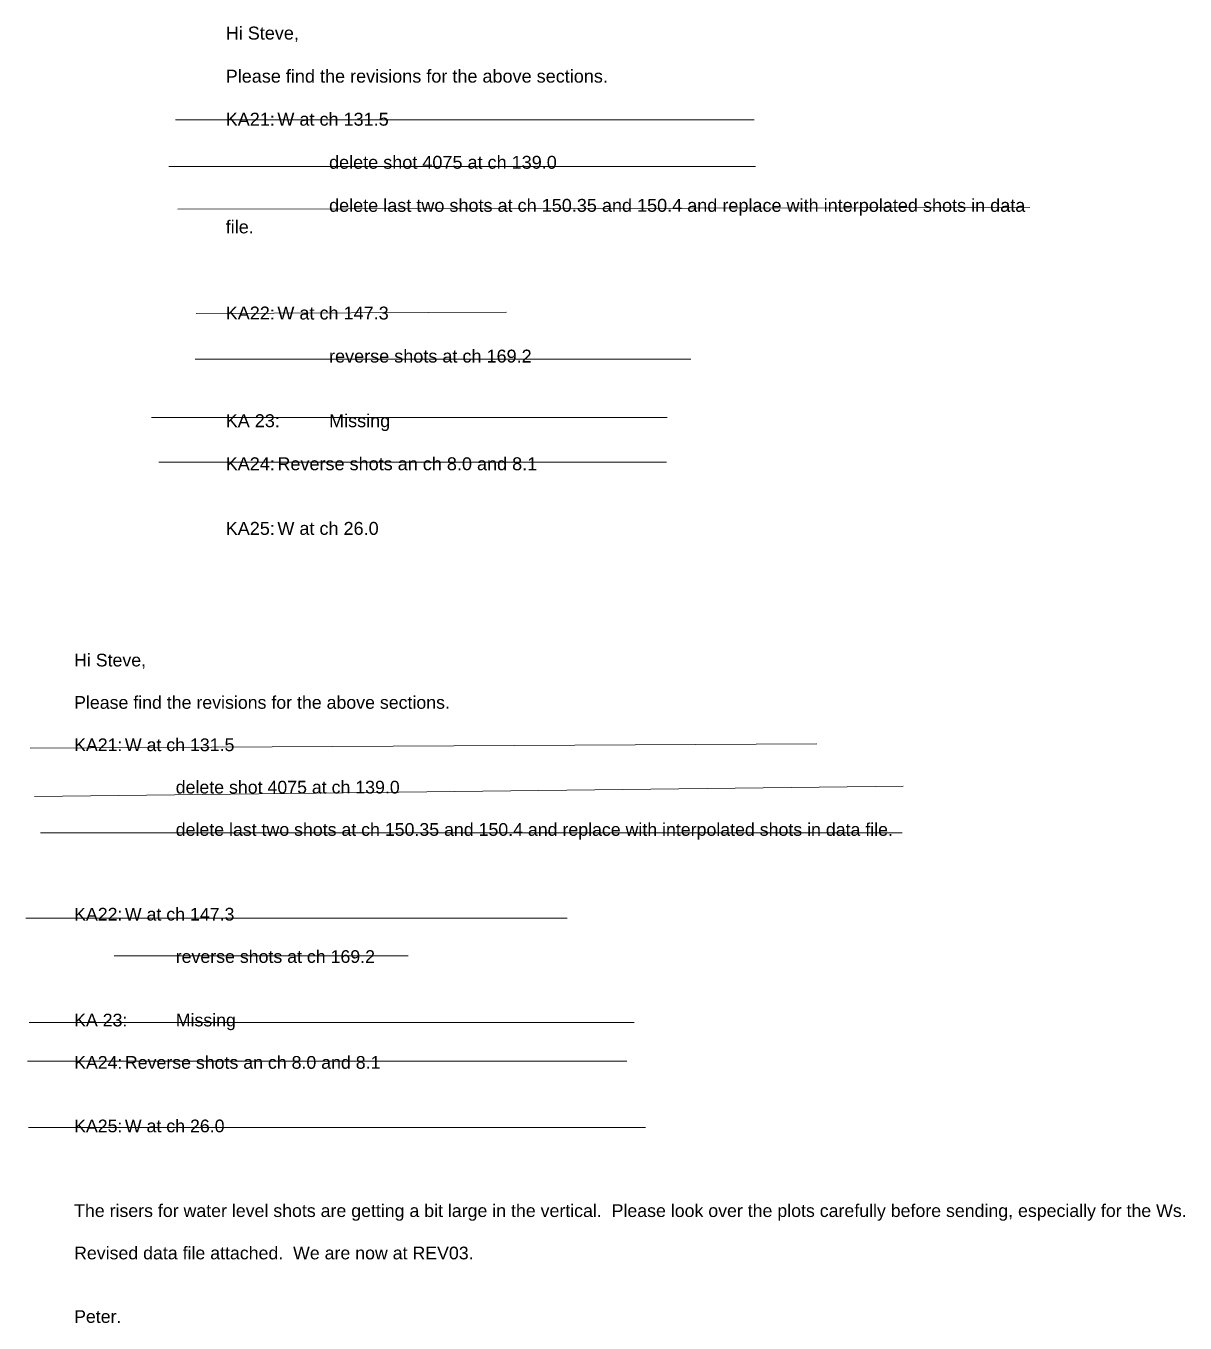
# Model space of a CAD drawing. Header units: millimetres. Extents: x -4102225 to 9709717, y -15023097 to 2258209.
# Drawn here: x -2805691 to 6166153, y -15023097 to -4982074 of the extents above; entities that cross this region are included whole.
import ezdxf

# ---------------------------------------------------------------- set-up
doc = ezdxf.new("R2010")
doc.units = ezdxf.units.MM
doc.layers.get('0').update_dxf_attribs({"lineweight": 0})
doc.styles.get("Standard").update_dxf_attribs({"font": 'arial.ttf'})

msp = doc.modelspace()

# ---------------------------------------------------------------- linework, layer by layer
for p, q in [((-1646999.04, -5709260.598), (2832234.363, -5709260.598)), ((-1698584.311, -6070619.645), (2841768.205, -6070619.645)), ((-1630169.119, -6400294.454), (4964334.845, -6386537.316)), ((-1487204.095, -7208707.78), (912731.25, -7197233.268)), ((-1495690.812, -7561241.363), (2340217.846, -7561241.363)), ((-1834707.238, -8012931.793), (2158153.515, -8012931.793)), ((-1778204.515, -8357973.123), (2151875.349, -8357973.123)), ((-2693649.505, -11227066.062), (3976151.143, -11227066.062)), ((-2805691.269, -11890094.964), (1382287.372, -11890094.964)), ((-2121886.307, -12179624.432), (153133.187, -12179624.432)), ((-2779846.068, -12696514.733), (1901795.892, -12696514.733)), ((-2794501.323, -12996983.411), (1845099.044, -12996983.411)), ((-2786787.256, -13508702.403), (1988906.571, -13508702.403))]:
    msp.add_line(p, q)
at = {"color": 7}
for p, q in [((-2773013.19, -10573001.838), (3315320.138, -10539013.742)), ((-2739000.182, -10946870.892), (3984243.118, -10867565.335))]:
    msp.add_line(p, q, dxfattribs=at)

# ---------------------------------------------------------------- texts
at = {"attachment_point": 1}
for s, insert, char_height, width in [('Hi Steve,\\P\\PPlease find the revisions for the above sections.\\P\\PKA21:^IW at ch 131.5\\P^I^I\\P^I^Idelete shot 4075 at ch 139.0\\P\\P^I^Idelete last two shots at ch 150.35 and 150.4 and replace with interpolated shots in data file.\\P\\P\\P\\PKA22:^IW at ch 147.3\\P\\P^I^Ireverse shots at ch 169.2\\P\\P\\PKA 23:^IMissing\\P\\PKA24:^IReverse shots an ch 8.0 and 8.1\\P\\P\\PKA25:^IW at ch 26.0', (-1259612.872, -4987396.967), 100000, 5910583.21965), ('Hi Steve,\\P\\PPlease find the revisions for the above sections.\\P\\PKA21:^IW at ch 131.5\\P^I^I\\P^I^Idelete shot 4075 at ch 139.0\\P\\P^I^Idelete last two shots at ch 150.35 and 150.4 and replace with interpolated shots in data file.\\P\\P\\P\\PKA22:^IW at ch 147.3\\P\\P^I^Ireverse shots at ch 169.2\\P\\P\\PKA 23:^IMissing\\P\\PKA24:^IReverse shots an ch 8.0 and 8.1\\P\\P\\PKA25:^IW at ch 26.0\\P\\P\\P\\PThe risers for water level shots are getting a bit large in the vertical.  Please look over the plots carefully before sending, especially for the Ws.\\P\\PRevised data file attached.  We are now at REV03.\\P\\P\\PPeter.', (-2432976.089, -9841847.026), 98332.360607, 9027454.01348)]:
    msp.add_mtext(s, dxfattribs=dict(at, insert=insert, char_height=char_height, width=width))

doc.saveas('drawing.dxf')
